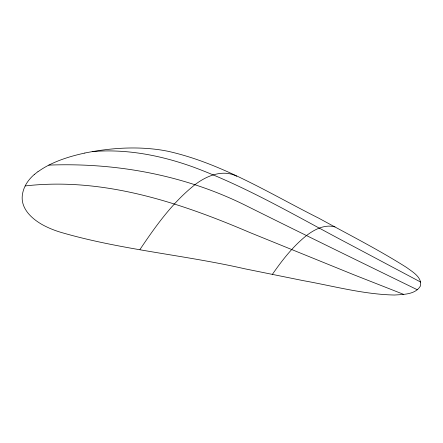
<?xml version="1.0" encoding="UTF-8"?>
<svg xmlns="http://www.w3.org/2000/svg" width="443" height="443" viewBox="0 0 443 443"><rect width="100%" height="100%" fill="white"/><g stroke="black" fill="none" stroke-linecap="round" stroke-linejoin="round"><path stroke-width="0.66" d="M272.356 274.394C282.313 260.024 293.26 245.954 307.099 235.095C314.901 229.236 325.018 224.125 334.991 226.888M139.982 249.481C155.654 226.129 172.355 202.717 194.516 185.047C206.05 176.021 222.602 168.921 236.745 176.253M34.543 174.337L37.877 171.696M84.79 153.029C109.654 148.062 135.425 146.201 160.587 149.956A58.825 20.987 12.5 0 1 168.351 151.356C222.369 163.556 269.914 193.718 318.91 218.255C348.303 234.391 378.311 249.553 406.652 267.517C412.544 271.941 422.229 277.213 420.468 285.934C415.451 294.689 403.324 294.401 394.48 295.027C363.642 294.396 333.612 286.073 303.411 280.674L244.73 268.785C183.878 254.858 121.105 249.885 61.106 232.409A43.093 15.372 12.5 0 1 46.393 226.761C33.945 220.88 19.531 209.251 22.565 193.768A223.305 79.662 12.5 0 1 34.488 174.32M92.194 151.6C126.521 148.676 160.992 155.41 193.214 167.028C247.438 187.09 297.358 216.871 348.37 243.683L420.662 282.075M25.196 185.938C103.003 177.034 179.094 202.285 249.642 232.442L354.09 274.876L403.711 294.396M48.763 165.117C115.911 162.481 183.923 175.04 244.386 204.804C301.888 233.478 359.65 261.63 417.406 289.794M37.993 171.734A250.888 89.503 12.5 0 1 84.84 153.056"/></g></svg>
